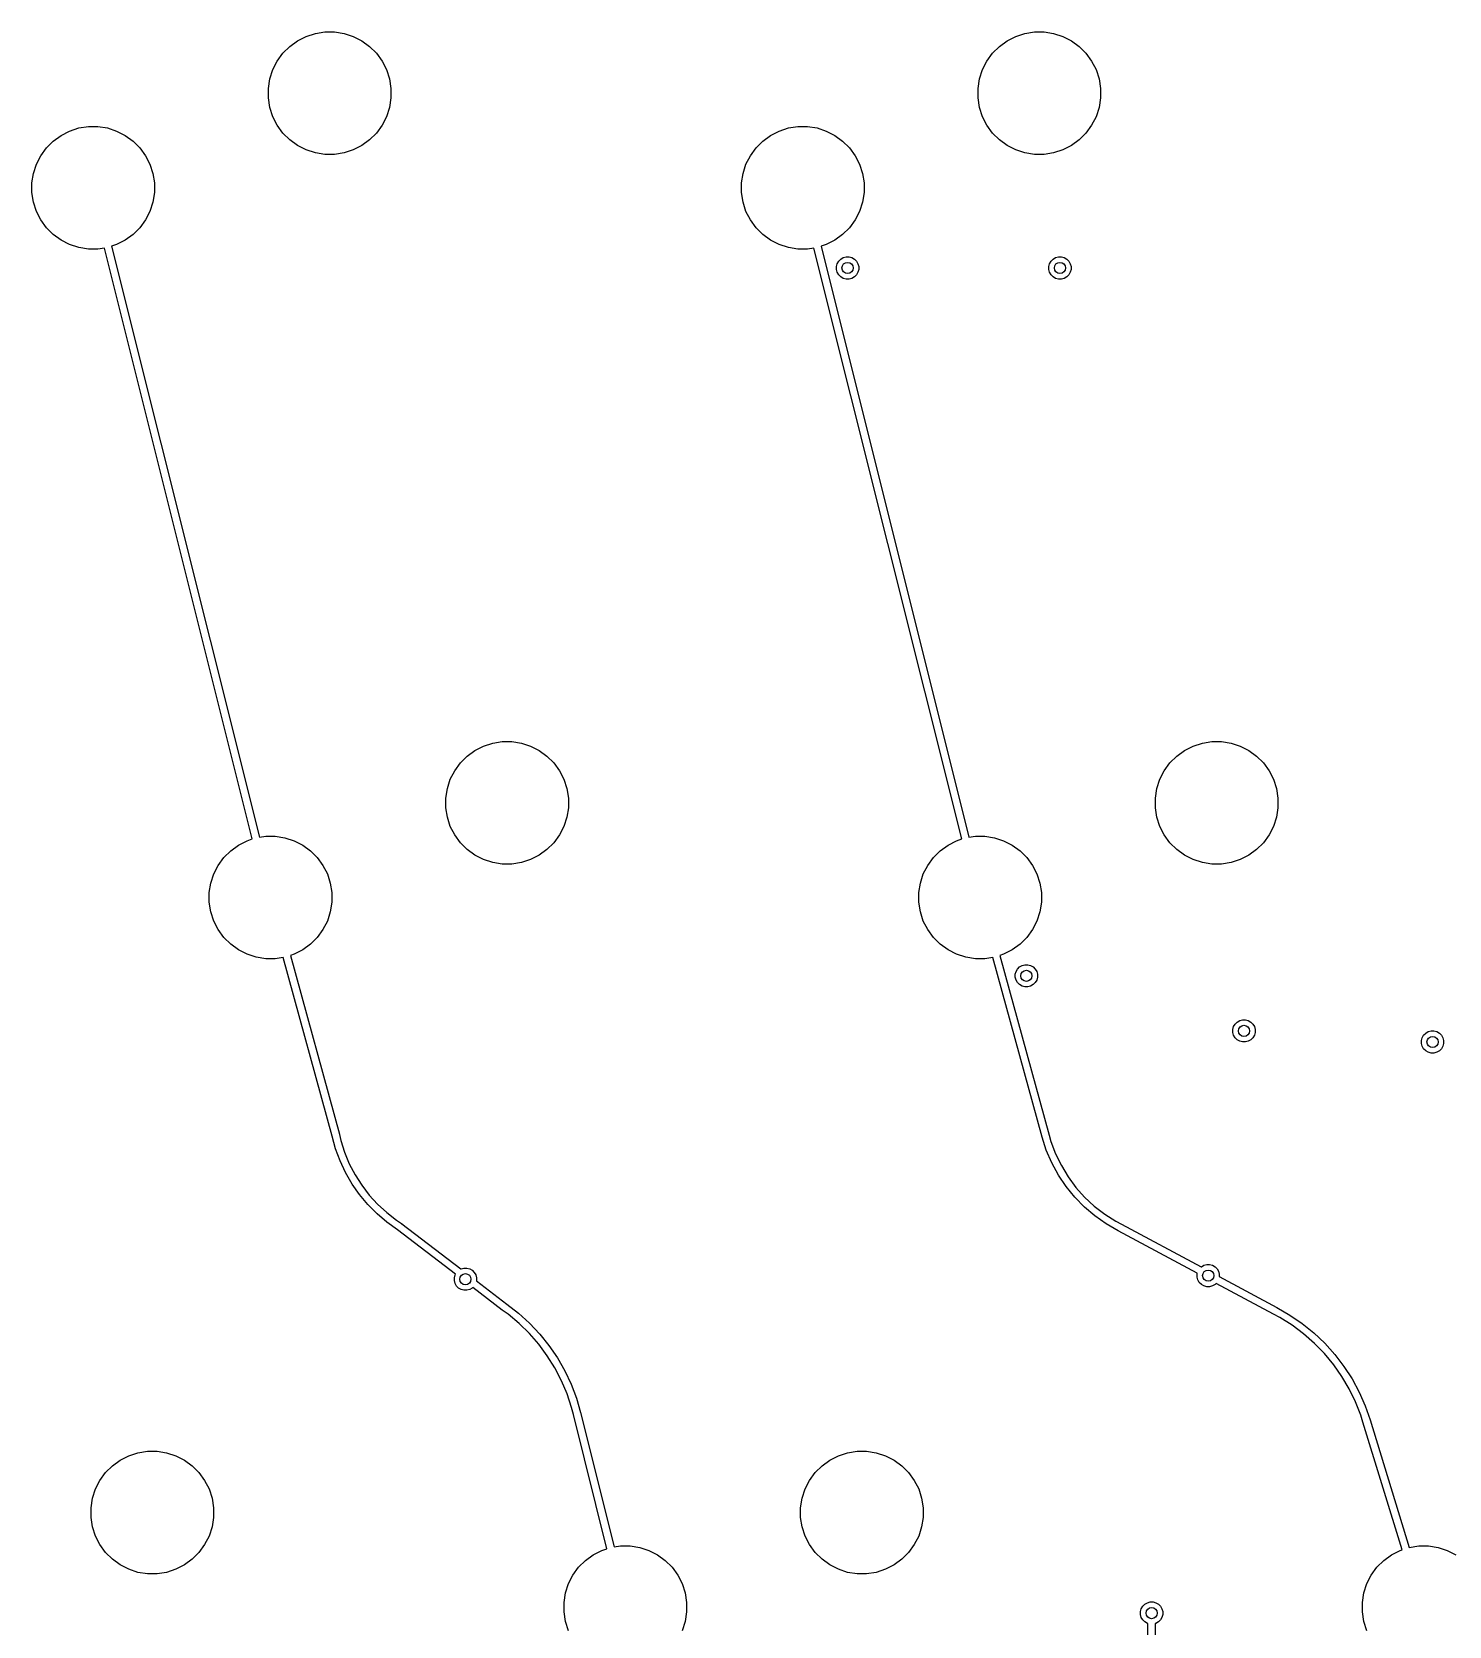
# Model space of a CAD drawing. Extents: x 4 to 18.4, y -7.3 to -2.9.
# Drawn here: x 11.504 to 13.002, y -4.983 to -3.298 of the extents above; entities that cross this region are included whole.
import ezdxf

# ---------------------------------------------------------------- set-up
doc = ezdxf.new("R2010")
doc.units = 0
doc.header["$MEASUREMENT"] = 0
doc.layers.add('BLACK', color=7, linetype='CONTINUOUS')

msp = doc.modelspace()

# ---------------------------------------------------------------- linework, layer by layer
at = {"layer": 'BLACK', "linetype": 'CONTINUOUS'}
for p, q in [((11.7939, -3.3025), (11.8036, -3.2993)), ((11.8036, -3.2993), (11.8137, -3.2977)), ((11.8137, -3.2977), (11.8238, -3.2977)), ((11.8238, -3.2977), (11.8339, -3.2993)), ((11.8339, -3.2993), (11.8436, -3.3025)), ((12.5439, -3.3025), (12.5536, -3.2993)), ((12.5536, -3.2993), (12.5637, -3.2977)), ((12.5637, -3.2977), (12.5738, -3.2977)), ((12.5738, -3.2977), (12.5839, -3.2993)), ((12.5839, -3.2993), (12.5936, -3.3025)), ((11.7694, -3.3203), (11.7766, -3.3131)), ((11.7766, -3.3131), (11.7848, -3.3071)), ((11.7848, -3.3071), (11.7939, -3.3025)), ((11.8436, -3.3025), (11.8527, -3.3071)), ((11.8527, -3.3071), (11.8609, -3.3131)), ((11.8609, -3.3131), (11.8681, -3.3203)), ((12.5194, -3.3203), (12.5266, -3.3131)), ((12.5266, -3.3131), (12.5348, -3.3071)), ((12.5348, -3.3071), (12.5439, -3.3025)), ((12.5936, -3.3025), (12.6027, -3.3071)), ((12.6027, -3.3071), (12.6109, -3.3131)), ((12.6109, -3.3131), (12.6181, -3.3203)), ((11.7587, -3.3376), (11.7634, -3.3286)), ((11.7634, -3.3286), (11.7694, -3.3203)), ((11.8681, -3.3203), (11.8741, -3.3286)), ((11.8741, -3.3286), (11.8788, -3.3376)), ((12.5087, -3.3376), (12.5134, -3.3286)), ((12.5134, -3.3286), (12.5194, -3.3203)), ((12.6181, -3.3203), (12.6241, -3.3286)), ((12.6241, -3.3286), (12.6288, -3.3376)), ((11.754, -3.3574), (11.7556, -3.3473)), ((11.7556, -3.3473), (11.7587, -3.3376)), ((11.8788, -3.3376), (11.8819, -3.3473)), ((11.8819, -3.3473), (11.8835, -3.3574)), ((12.504, -3.3574), (12.5056, -3.3473)), ((12.5056, -3.3473), (12.5087, -3.3376)), ((12.6288, -3.3376), (12.6319, -3.3473)), ((12.6319, -3.3473), (12.6335, -3.3574)), ((11.754, -3.3676), (11.754, -3.3574)), ((11.7556, -3.3777), (11.754, -3.3676)), ((11.8835, -3.3676), (11.8819, -3.3777)), ((11.8835, -3.3574), (11.8835, -3.3676)), ((12.504, -3.3676), (12.504, -3.3574)), ((12.5056, -3.3777), (12.504, -3.3676)), ((12.6335, -3.3676), (12.6319, -3.3777)), ((12.6335, -3.3574), (12.6335, -3.3676)), ((11.7587, -3.3874), (11.7556, -3.3777)), ((11.8819, -3.3777), (11.8788, -3.3874)), ((12.5087, -3.3874), (12.5056, -3.3777)), ((12.6319, -3.3777), (12.6288, -3.3874)), ((11.5348, -3.4071), (11.5439, -3.4025)), ((11.5439, -3.4025), (11.5536, -3.3993)), ((11.5536, -3.3993), (11.5637, -3.3977)), ((11.5637, -3.3977), (11.5738, -3.3977)), ((11.5738, -3.3977), (11.5839, -3.3993)), ((11.5839, -3.3993), (11.5936, -3.4025)), ((11.5936, -3.4025), (11.6027, -3.4071)), ((11.7634, -3.3964), (11.7587, -3.3874)), ((11.7694, -3.4047), (11.7634, -3.3964)), ((11.8741, -3.3964), (11.8681, -3.4047)), ((11.8788, -3.3874), (11.8741, -3.3964)), ((12.2848, -3.4071), (12.2939, -3.4025)), ((12.2939, -3.4025), (12.3036, -3.3993)), ((12.3036, -3.3993), (12.3137, -3.3977)), ((12.3137, -3.3977), (12.3238, -3.3977)), ((12.3238, -3.3977), (12.3339, -3.3993)), ((12.3339, -3.3993), (12.3436, -3.4025)), ((12.3436, -3.4025), (12.3527, -3.4071)), ((12.5134, -3.3964), (12.5087, -3.3874)), ((12.5194, -3.4047), (12.5134, -3.3964)), ((12.6241, -3.3964), (12.6181, -3.4047)), ((12.6288, -3.3874), (12.6241, -3.3964)), ((11.5194, -3.4203), (11.5266, -3.4131)), ((11.5266, -3.4131), (11.5348, -3.4071)), ((11.6027, -3.4071), (11.6109, -3.4131)), ((11.6109, -3.4131), (11.6181, -3.4203)), ((11.7766, -3.4119), (11.7694, -3.4047)), ((11.7848, -3.4179), (11.7766, -3.4119)), ((11.7939, -3.4225), (11.7848, -3.4179)), ((11.8527, -3.4179), (11.8436, -3.4225)), ((11.8609, -3.4119), (11.8527, -3.4179)), ((11.8681, -3.4047), (11.8609, -3.4119)), ((12.2694, -3.4203), (12.2766, -3.4131)), ((12.2766, -3.4131), (12.2848, -3.4071)), ((12.3527, -3.4071), (12.3609, -3.4131)), ((12.3609, -3.4131), (12.3681, -3.4203)), ((12.5266, -3.4119), (12.5194, -3.4047)), ((12.5348, -3.4179), (12.5266, -3.4119)), ((12.5439, -3.4225), (12.5348, -3.4179)), ((12.6027, -3.4179), (12.5936, -3.4225)), ((12.6109, -3.4119), (12.6027, -3.4179)), ((12.6181, -3.4047), (12.6109, -3.4119)), ((11.5087, -3.4376), (11.5134, -3.4286)), ((11.5134, -3.4286), (11.5194, -3.4203)), ((11.6181, -3.4203), (11.6241, -3.4286)), ((11.6241, -3.4286), (11.6288, -3.4376)), ((11.8036, -3.4257), (11.7939, -3.4225)), ((11.8137, -3.4273), (11.8036, -3.4257)), ((11.8238, -3.4273), (11.8137, -3.4273)), ((11.8339, -3.4257), (11.8238, -3.4273)), ((11.8436, -3.4225), (11.8339, -3.4257)), ((12.2587, -3.4376), (12.2634, -3.4286)), ((12.2634, -3.4286), (12.2694, -3.4203)), ((12.3681, -3.4203), (12.3741, -3.4286)), ((12.3741, -3.4286), (12.3788, -3.4376)), ((12.5536, -3.4257), (12.5439, -3.4225)), ((12.5637, -3.4273), (12.5536, -3.4257)), ((12.5738, -3.4273), (12.5637, -3.4273)), ((12.5839, -3.4257), (12.5738, -3.4273)), ((12.5936, -3.4225), (12.5839, -3.4257)), ((11.504, -3.4574), (11.5056, -3.4473)), ((11.5056, -3.4473), (11.5087, -3.4376)), ((11.6288, -3.4376), (11.6319, -3.4473)), ((11.6319, -3.4473), (11.6335, -3.4574)), ((12.254, -3.4574), (12.2556, -3.4473)), ((12.2556, -3.4473), (12.2587, -3.4376)), ((12.3788, -3.4376), (12.3819, -3.4473)), ((12.3819, -3.4473), (12.3835, -3.4574)), ((11.504, -3.4676), (11.504, -3.4574)), ((11.5056, -3.4777), (11.504, -3.4676)), ((11.6335, -3.4676), (11.6319, -3.4777)), ((11.6335, -3.4574), (11.6335, -3.4676)), ((12.254, -3.4676), (12.254, -3.4574)), ((12.2556, -3.4777), (12.254, -3.4676)), ((12.3835, -3.4676), (12.3819, -3.4777)), ((12.3835, -3.4574), (12.3835, -3.4676)), ((11.5087, -3.4874), (11.5056, -3.4777)), ((11.5134, -3.4964), (11.5087, -3.4874)), ((11.6288, -3.4874), (11.6241, -3.4964)), ((11.6319, -3.4777), (11.6288, -3.4874)), ((12.2587, -3.4874), (12.2556, -3.4777)), ((12.2634, -3.4964), (12.2587, -3.4874)), ((12.3788, -3.4874), (12.3741, -3.4964)), ((12.3819, -3.4777), (12.3788, -3.4874)), ((11.5194, -3.5047), (11.5134, -3.4964)), ((11.6241, -3.4964), (11.6181, -3.5047)), ((12.2694, -3.5047), (12.2634, -3.4964)), ((12.3741, -3.4964), (12.3681, -3.5047)), ((11.5266, -3.5119), (11.5194, -3.5047)), ((11.5348, -3.5179), (11.5266, -3.5119)), ((11.5439, -3.5225), (11.5348, -3.5179)), ((11.6027, -3.5179), (11.5936, -3.5225)), ((11.6109, -3.5119), (11.6027, -3.5179)), ((11.6181, -3.5047), (11.6109, -3.5119)), ((12.2766, -3.5119), (12.2694, -3.5047)), ((12.2848, -3.5179), (12.2766, -3.5119)), ((12.2939, -3.5225), (12.2848, -3.5179)), ((12.3527, -3.5179), (12.3436, -3.5225)), ((12.3609, -3.5119), (12.3527, -3.5179)), ((12.3681, -3.5047), (12.3609, -3.5119)), ((11.5536, -3.5257), (11.5439, -3.5225)), ((11.5637, -3.5273), (11.5536, -3.5257)), ((11.5738, -3.5273), (11.5637, -3.5273)), ((11.5806, -3.5262), (11.5738, -3.5273)), ((11.7368, -4.1507), (11.5806, -3.5262)), ((11.5936, -3.5225), (11.5882, -3.5243)), ((11.5882, -3.5243), (11.7444, -4.1488)), ((12.3036, -3.5257), (12.2939, -3.5225)), ((12.3137, -3.5273), (12.3036, -3.5257)), ((12.3238, -3.5273), (12.3137, -3.5273)), ((12.3306, -3.5262), (12.3238, -3.5273)), ((12.4868, -4.1507), (12.3306, -3.5262)), ((12.3436, -3.5225), (12.3382, -3.5243)), ((12.3382, -3.5243), (12.4944, -4.1488)), ((12.3568, -3.5401), (12.359, -3.5379)), ((12.359, -3.5379), (12.3616, -3.5363)), ((12.3616, -3.5363), (12.3646, -3.5355)), ((12.3646, -3.5355), (12.3677, -3.5355)), ((12.3677, -3.5355), (12.3707, -3.5363)), ((12.3707, -3.5363), (12.3733, -3.5379)), ((12.3733, -3.5379), (12.3755, -3.5401)), ((12.5812, -3.5401), (12.5834, -3.5379)), ((12.5834, -3.5379), (12.586, -3.5363)), ((12.586, -3.5363), (12.589, -3.5355)), ((12.589, -3.5355), (12.5921, -3.5355)), ((12.5921, -3.5355), (12.5951, -3.5363)), ((12.5951, -3.5363), (12.5977, -3.5379)), ((12.5977, -3.5379), (12.5999, -3.5401)), ((12.3544, -3.5457), (12.3552, -3.5427)), ((12.3544, -3.5488), (12.3544, -3.5457)), ((12.3552, -3.5518), (12.3544, -3.5488)), ((12.3552, -3.5427), (12.3568, -3.5401)), ((12.3568, -3.5544), (12.3552, -3.5518)), ((12.359, -3.5566), (12.3568, -3.5544)), ((12.3755, -3.5544), (12.3733, -3.5566)), ((12.3755, -3.5401), (12.3771, -3.5427)), ((12.3771, -3.5518), (12.3755, -3.5544)), ((12.3771, -3.5427), (12.3779, -3.5457)), ((12.3779, -3.5488), (12.3771, -3.5518)), ((12.3779, -3.5457), (12.3779, -3.5488)), ((12.5788, -3.5457), (12.5796, -3.5427)), ((12.5788, -3.5488), (12.5788, -3.5457)), ((12.5796, -3.5518), (12.5788, -3.5488)), ((12.5796, -3.5427), (12.5812, -3.5401)), ((12.5812, -3.5544), (12.5796, -3.5518)), ((12.5834, -3.5566), (12.5812, -3.5544)), ((12.5999, -3.5544), (12.5977, -3.5566)), ((12.5999, -3.5401), (12.6015, -3.5427)), ((12.6015, -3.5518), (12.5999, -3.5544)), ((12.6015, -3.5427), (12.6023, -3.5457)), ((12.6023, -3.5488), (12.6015, -3.5518)), ((12.6023, -3.5457), (12.6023, -3.5488)), ((12.3616, -3.5582), (12.359, -3.5566)), ((12.3646, -3.559), (12.3616, -3.5582)), ((12.3677, -3.559), (12.3646, -3.559)), ((12.3707, -3.5582), (12.3677, -3.559)), ((12.3733, -3.5566), (12.3707, -3.5582)), ((12.586, -3.5582), (12.5834, -3.5566)), ((12.589, -3.559), (12.586, -3.5582)), ((12.5921, -3.559), (12.589, -3.559)), ((12.5951, -3.5582), (12.5921, -3.559)), ((12.5977, -3.5566), (12.5951, -3.5582)), ((11.9641, -4.0631), (11.9723, -4.0571)), ((11.9723, -4.0571), (11.9814, -4.0525)), ((11.9814, -4.0525), (11.9911, -4.0493)), ((11.9911, -4.0493), (12.0012, -4.0477)), ((12.0012, -4.0477), (12.0113, -4.0477)), ((12.0113, -4.0477), (12.0214, -4.0493)), ((12.0214, -4.0493), (12.0311, -4.0525)), ((12.0311, -4.0525), (12.0402, -4.0571)), ((12.0402, -4.0571), (12.0484, -4.0631)), ((12.7141, -4.0631), (12.7223, -4.0571)), ((12.7223, -4.0571), (12.7314, -4.0525)), ((12.7314, -4.0525), (12.7411, -4.0493)), ((12.7411, -4.0493), (12.7512, -4.0477)), ((12.7512, -4.0477), (12.7613, -4.0477)), ((12.7613, -4.0477), (12.7714, -4.0493)), ((12.7714, -4.0493), (12.7811, -4.0525)), ((12.7811, -4.0525), (12.7902, -4.0571)), ((12.7902, -4.0571), (12.7984, -4.0631)), ((11.9509, -4.0786), (11.9569, -4.0703)), ((11.9569, -4.0703), (11.9641, -4.0631)), ((12.0484, -4.0631), (12.0556, -4.0703)), ((12.0556, -4.0703), (12.0616, -4.0786)), ((12.7009, -4.0786), (12.7069, -4.0703)), ((12.7069, -4.0703), (12.7141, -4.0631)), ((12.7984, -4.0631), (12.8056, -4.0703)), ((12.8056, -4.0703), (12.8116, -4.0786)), ((11.9431, -4.0973), (11.9462, -4.0876)), ((11.9462, -4.0876), (11.9509, -4.0786)), ((12.0616, -4.0786), (12.0663, -4.0876)), ((12.0663, -4.0876), (12.0694, -4.0973)), ((12.6931, -4.0973), (12.6962, -4.0876)), ((12.6962, -4.0876), (12.7009, -4.0786)), ((12.8116, -4.0786), (12.8163, -4.0876)), ((12.8163, -4.0876), (12.8194, -4.0973)), ((11.9415, -4.1074), (11.9431, -4.0973)), ((11.9415, -4.1176), (11.9415, -4.1074)), ((12.0694, -4.0973), (12.071, -4.1074)), ((12.071, -4.1074), (12.071, -4.1176)), ((12.6915, -4.1074), (12.6931, -4.0973)), ((12.6915, -4.1176), (12.6915, -4.1074)), ((12.8194, -4.0973), (12.821, -4.1074)), ((12.821, -4.1074), (12.821, -4.1176)), ((11.9431, -4.1277), (11.9415, -4.1176)), ((11.9462, -4.1374), (11.9431, -4.1277)), ((12.0694, -4.1277), (12.0663, -4.1374)), ((12.071, -4.1176), (12.0694, -4.1277)), ((12.6931, -4.1277), (12.6915, -4.1176)), ((12.6962, -4.1374), (12.6931, -4.1277)), ((12.8194, -4.1277), (12.8163, -4.1374)), ((12.821, -4.1176), (12.8194, -4.1277)), ((11.9509, -4.1464), (11.9462, -4.1374)), ((12.0663, -4.1374), (12.0616, -4.1464)), ((12.7009, -4.1464), (12.6962, -4.1374)), ((12.8163, -4.1374), (12.8116, -4.1464)), ((11.7141, -4.1631), (11.7223, -4.1571)), ((11.7223, -4.1571), (11.7314, -4.1525)), ((11.7314, -4.1525), (11.7368, -4.1507)), ((11.7444, -4.1488), (11.7512, -4.1477)), ((11.7512, -4.1477), (11.7613, -4.1477)), ((11.7613, -4.1477), (11.7714, -4.1493)), ((11.7714, -4.1493), (11.7811, -4.1525)), ((11.7811, -4.1525), (11.7902, -4.1571)), ((11.7902, -4.1571), (11.7984, -4.1631)), ((11.9569, -4.1547), (11.9509, -4.1464)), ((11.9641, -4.1619), (11.9569, -4.1547)), ((12.0556, -4.1547), (12.0484, -4.1619)), ((12.0616, -4.1464), (12.0556, -4.1547)), ((12.4641, -4.1631), (12.4723, -4.1571)), ((12.4723, -4.1571), (12.4814, -4.1525)), ((12.4814, -4.1525), (12.4868, -4.1507)), ((12.4944, -4.1488), (12.5012, -4.1477)), ((12.5012, -4.1477), (12.5113, -4.1477)), ((12.5113, -4.1477), (12.5214, -4.1493)), ((12.5214, -4.1493), (12.5311, -4.1525)), ((12.5311, -4.1525), (12.5402, -4.1571)), ((12.5402, -4.1571), (12.5484, -4.1631)), ((12.7069, -4.1547), (12.7009, -4.1464)), ((12.7141, -4.1619), (12.7069, -4.1547)), ((12.8056, -4.1547), (12.7984, -4.1619)), ((12.8116, -4.1464), (12.8056, -4.1547)), ((11.7009, -4.1786), (11.7069, -4.1703)), ((11.7069, -4.1703), (11.7141, -4.1631)), ((11.7984, -4.1631), (11.8056, -4.1703)), ((11.8056, -4.1703), (11.8116, -4.1786)), ((11.9723, -4.1679), (11.9641, -4.1619)), ((11.9814, -4.1725), (11.9723, -4.1679)), ((11.9911, -4.1757), (11.9814, -4.1725)), ((12.0012, -4.1773), (11.9911, -4.1757)), ((12.0113, -4.1773), (12.0012, -4.1773)), ((12.0214, -4.1757), (12.0113, -4.1773)), ((12.0311, -4.1725), (12.0214, -4.1757)), ((12.0402, -4.1679), (12.0311, -4.1725)), ((12.0484, -4.1619), (12.0402, -4.1679)), ((12.4509, -4.1786), (12.4569, -4.1703)), ((12.4569, -4.1703), (12.4641, -4.1631)), ((12.5484, -4.1631), (12.5556, -4.1703)), ((12.5556, -4.1703), (12.5616, -4.1786)), ((12.7223, -4.1679), (12.7141, -4.1619)), ((12.7314, -4.1725), (12.7223, -4.1679)), ((12.7411, -4.1757), (12.7314, -4.1725)), ((12.7512, -4.1773), (12.7411, -4.1757)), ((12.7613, -4.1773), (12.7512, -4.1773)), ((12.7714, -4.1757), (12.7613, -4.1773)), ((12.7811, -4.1725), (12.7714, -4.1757)), ((12.7902, -4.1679), (12.7811, -4.1725)), ((12.7984, -4.1619), (12.7902, -4.1679)), ((11.6931, -4.1973), (11.6962, -4.1876)), ((11.6962, -4.1876), (11.7009, -4.1786)), ((11.8116, -4.1786), (11.8163, -4.1876)), ((11.8163, -4.1876), (11.8194, -4.1973)), ((12.4431, -4.1973), (12.4462, -4.1876)), ((12.4462, -4.1876), (12.4509, -4.1786)), ((12.5616, -4.1786), (12.5663, -4.1876)), ((12.5663, -4.1876), (12.5694, -4.1973)), ((11.6915, -4.2074), (11.6931, -4.1973)), ((11.6915, -4.2176), (11.6915, -4.2074)), ((11.8194, -4.1973), (11.821, -4.2074)), ((11.821, -4.2074), (11.821, -4.2176)), ((12.4415, -4.2074), (12.4431, -4.1973)), ((12.4415, -4.2176), (12.4415, -4.2074)), ((12.5694, -4.1973), (12.571, -4.2074)), ((12.571, -4.2074), (12.571, -4.2176)), ((11.6931, -4.2277), (11.6915, -4.2176)), ((11.6962, -4.2374), (11.6931, -4.2277)), ((11.8194, -4.2277), (11.8163, -4.2374)), ((11.821, -4.2176), (11.8194, -4.2277)), ((12.4431, -4.2277), (12.4415, -4.2176)), ((12.4462, -4.2374), (12.4431, -4.2277)), ((12.5694, -4.2277), (12.5663, -4.2374)), ((12.571, -4.2176), (12.5694, -4.2277)), ((11.7009, -4.2464), (11.6962, -4.2374)), ((11.8163, -4.2374), (11.8116, -4.2464)), ((12.4509, -4.2464), (12.4462, -4.2374)), ((12.5663, -4.2374), (12.5616, -4.2464)), ((11.7069, -4.2547), (11.7009, -4.2464)), ((11.7141, -4.2619), (11.7069, -4.2547)), ((11.7223, -4.2679), (11.7141, -4.2619)), ((11.7984, -4.2619), (11.7902, -4.2679)), ((11.8056, -4.2547), (11.7984, -4.2619)), ((11.8116, -4.2464), (11.8056, -4.2547)), ((12.4569, -4.2547), (12.4509, -4.2464)), ((12.4641, -4.2619), (12.4569, -4.2547)), ((12.4723, -4.2679), (12.4641, -4.2619)), ((12.5484, -4.2619), (12.5402, -4.2679)), ((12.5556, -4.2547), (12.5484, -4.2619)), ((12.5616, -4.2464), (12.5556, -4.2547)), ((11.7314, -4.2725), (11.7223, -4.2679)), ((11.7411, -4.2757), (11.7314, -4.2725)), ((11.7512, -4.2773), (11.7411, -4.2757)), ((11.7613, -4.2773), (11.7512, -4.2773)), ((11.7696, -4.276), (11.7613, -4.2773)), ((11.8214, -4.4649), (11.7696, -4.276)), ((11.7811, -4.2725), (11.7772, -4.2738)), ((11.7772, -4.2738), (11.829, -4.4628)), ((11.7902, -4.2679), (11.7811, -4.2725)), ((12.4814, -4.2725), (12.4723, -4.2679)), ((12.4911, -4.2757), (12.4814, -4.2725)), ((12.5012, -4.2773), (12.4911, -4.2757)), ((12.5113, -4.2773), (12.5012, -4.2773)), ((12.5196, -4.276), (12.5113, -4.2773)), ((12.5717, -4.4658), (12.5196, -4.276)), ((12.5311, -4.2725), (12.5272, -4.2738)), ((12.5272, -4.2738), (12.5793, -4.4637)), ((12.5402, -4.2679), (12.5311, -4.2725)), ((12.5434, -4.2937), (12.5442, -4.2908)), ((12.5434, -4.2968), (12.5434, -4.2937)), ((12.5442, -4.2908), (12.5457, -4.2881)), ((12.5457, -4.2881), (12.5479, -4.2859)), ((12.5479, -4.2859), (12.5506, -4.2844)), ((12.5506, -4.2844), (12.5536, -4.2836)), ((12.5536, -4.2836), (12.5567, -4.2836)), ((12.5567, -4.2836), (12.5596, -4.2844)), ((12.5596, -4.2844), (12.5623, -4.2859)), ((12.5623, -4.2859), (12.5645, -4.2881)), ((12.5645, -4.2881), (12.566, -4.2908)), ((12.566, -4.2908), (12.5668, -4.2937)), ((12.5668, -4.2937), (12.5668, -4.2968)), ((12.5442, -4.2998), (12.5434, -4.2968)), ((12.5457, -4.3025), (12.5442, -4.2998)), ((12.5479, -4.3046), (12.5457, -4.3025)), ((12.5506, -4.3062), (12.5479, -4.3046)), ((12.5536, -4.307), (12.5506, -4.3062)), ((12.5567, -4.307), (12.5536, -4.307)), ((12.5596, -4.3062), (12.5567, -4.307)), ((12.5623, -4.3046), (12.5596, -4.3062)), ((12.5645, -4.3025), (12.5623, -4.3046)), ((12.566, -4.2998), (12.5645, -4.3025)), ((12.5668, -4.2968), (12.566, -4.2998)), ((12.7742, -4.349), (12.7758, -4.3463)), ((12.7758, -4.3463), (12.778, -4.3441)), ((12.778, -4.3441), (12.7806, -4.3426)), ((12.7806, -4.3426), (12.7836, -4.3418)), ((12.7836, -4.3418), (12.7867, -4.3418)), ((12.7867, -4.3418), (12.7897, -4.3426)), ((12.7897, -4.3426), (12.7923, -4.3441)), ((12.7923, -4.3441), (12.7945, -4.3463)), ((12.7945, -4.3463), (12.7961, -4.349)), ((12.7734, -4.352), (12.7742, -4.349)), ((12.7734, -4.3551), (12.7734, -4.352)), ((12.7742, -4.358), (12.7734, -4.3551)), ((12.7758, -4.3607), (12.7742, -4.358)), ((12.778, -4.3629), (12.7758, -4.3607)), ((12.7806, -4.3644), (12.778, -4.3629)), ((12.7923, -4.3629), (12.7897, -4.3644)), ((12.7945, -4.3607), (12.7923, -4.3629)), ((12.7961, -4.358), (12.7945, -4.3607)), ((12.7961, -4.349), (12.7969, -4.352)), ((12.7969, -4.3551), (12.7961, -4.358)), ((12.7969, -4.352), (12.7969, -4.3551)), ((12.9727, -4.3637), (12.9735, -4.3607)), ((12.9735, -4.3607), (12.975, -4.358)), ((12.975, -4.358), (12.9772, -4.3559)), ((12.9772, -4.3559), (12.9798, -4.3543)), ((12.9798, -4.3543), (12.9828, -4.3535)), ((12.9828, -4.3535), (12.9859, -4.3535)), ((12.9859, -4.3535), (12.9889, -4.3543)), ((12.9889, -4.3543), (12.9916, -4.3559)), ((12.9916, -4.3559), (12.9937, -4.358)), ((12.9937, -4.358), (12.9953, -4.3607)), ((12.9953, -4.3607), (12.9961, -4.3637)), ((12.7836, -4.3652), (12.7806, -4.3644)), ((12.7867, -4.3652), (12.7836, -4.3652)), ((12.7897, -4.3644), (12.7867, -4.3652)), ((12.9727, -4.3668), (12.9727, -4.3637)), ((12.9735, -4.3698), (12.9727, -4.3668)), ((12.975, -4.3724), (12.9735, -4.3698)), ((12.9772, -4.3746), (12.975, -4.3724)), ((12.9798, -4.3761), (12.9772, -4.3746)), ((12.9828, -4.3769), (12.9798, -4.3761)), ((12.9859, -4.3769), (12.9828, -4.3769)), ((12.9889, -4.3761), (12.9859, -4.3769)), ((12.9916, -4.3746), (12.9889, -4.3761)), ((12.9937, -4.3724), (12.9916, -4.3746)), ((12.9953, -4.3698), (12.9937, -4.3724)), ((12.9961, -4.3668), (12.9953, -4.3698)), ((12.9961, -4.3637), (12.9961, -4.3668)), ((11.829, -4.4628), (11.8291, -4.4629)), ((11.8291, -4.4629), (11.8291, -4.4629)), ((11.8291, -4.4629), (11.8291, -4.4629)), ((11.8291, -4.4629), (11.8305, -4.4693)), ((12.5793, -4.4637), (12.5793, -4.4637)), ((12.5793, -4.4637), (12.5793, -4.4637)), ((12.5793, -4.4637), (12.5811, -4.4704)), ((11.8215, -4.4649), (11.8214, -4.4649)), ((11.825, -4.478), (11.8215, -4.4649)), ((11.8298, -4.4909), (11.825, -4.478)), ((11.8305, -4.4693), (11.8345, -4.4818)), ((12.5762, -4.4797), (12.5717, -4.4658)), ((12.5717, -4.4658), (12.5717, -4.4658)), ((12.582, -4.493), (12.5762, -4.4797)), ((12.5811, -4.4704), (12.586, -4.4834)), ((11.8356, -4.5033), (11.8298, -4.4909)), ((11.8345, -4.4818), (11.8395, -4.4939)), ((11.8395, -4.4939), (11.8456, -4.5055)), ((12.5889, -4.5059), (12.582, -4.493)), ((12.586, -4.4834), (12.5921, -4.4958)), ((12.5921, -4.4958), (12.5993, -4.5077)), ((11.8425, -4.5153), (11.8356, -4.5033)), ((11.8456, -4.5055), (11.8526, -4.5166)), ((12.597, -4.518), (12.5889, -4.5059)), ((12.5993, -4.5077), (12.6075, -4.5189)), ((11.8503, -4.5265), (11.8425, -4.5153)), ((11.8592, -4.5371), (11.8503, -4.5265)), ((11.8526, -4.5166), (11.8606, -4.527)), ((11.8606, -4.527), (11.8694, -4.5366)), ((12.6062, -4.5293), (12.597, -4.518)), ((12.6164, -4.5397), (12.6062, -4.5293)), ((12.6075, -4.5189), (12.6167, -4.5292)), ((12.6167, -4.5292), (12.6269, -4.5387)), ((11.8688, -4.5469), (11.8592, -4.5371)), ((11.8793, -4.5558), (11.8688, -4.5469)), ((11.8694, -4.5366), (11.879, -4.5455)), ((11.879, -4.5455), (11.8893, -4.5536)), ((12.6276, -4.5491), (12.6164, -4.5397)), ((12.6269, -4.5387), (12.6379, -4.5471)), ((12.6379, -4.5471), (12.6496, -4.5546)), ((11.8903, -4.5636), (11.8793, -4.5558)), ((11.8893, -4.5536), (11.8948, -4.5572)), ((11.9517, -4.6107), (11.8903, -4.5636)), ((11.8903, -4.5636), (11.8903, -4.5636)), ((11.8948, -4.5572), (11.8948, -4.5572)), ((11.8948, -4.5572), (11.8949, -4.5572)), ((11.8949, -4.5572), (11.8951, -4.5573)), ((11.8951, -4.5573), (11.9575, -4.6051)), ((12.6395, -4.5575), (12.6276, -4.5491)), ((12.6521, -4.5647), (12.6395, -4.5575)), ((12.6496, -4.5546), (12.6557, -4.5577)), ((12.7358, -4.6096), (12.6521, -4.5647)), ((12.6521, -4.5647), (12.6521, -4.5647)), ((12.6557, -4.5577), (12.6557, -4.5577)), ((12.6557, -4.5577), (12.6558, -4.5577)), ((12.6558, -4.5577), (12.6558, -4.5578)), ((12.6558, -4.5578), (12.7399, -4.6029)), ((11.9505, -4.6143), (11.9513, -4.6114)), ((11.9505, -4.6174), (11.9505, -4.6143)), ((11.9513, -4.6114), (11.9517, -4.6107)), ((11.9575, -4.6051), (11.9577, -4.605)), ((11.9577, -4.605), (11.9607, -4.6042)), ((11.9607, -4.6042), (11.9638, -4.6042)), ((11.9638, -4.6042), (11.9668, -4.605)), ((11.9668, -4.605), (11.9694, -4.6065)), ((11.9694, -4.6065), (11.9716, -4.6087)), ((11.9716, -4.6087), (11.9732, -4.6114)), ((11.9732, -4.6114), (11.9739, -4.6143)), ((11.9739, -4.6143), (11.9739, -4.6174)), ((12.7356, -4.6105), (12.7358, -4.6096)), ((12.7356, -4.6136), (12.7356, -4.6105)), ((12.7364, -4.6166), (12.7356, -4.6136)), ((12.7399, -4.6029), (12.7401, -4.6027)), ((12.7401, -4.6027), (12.7428, -4.6012)), ((12.7428, -4.6012), (12.7458, -4.6004)), ((12.7458, -4.6004), (12.7488, -4.6004)), ((12.7488, -4.6004), (12.7518, -4.6012)), ((12.7518, -4.6012), (12.7545, -4.6027)), ((12.7545, -4.6027), (12.7567, -4.6049)), ((12.7567, -4.6049), (12.7582, -4.6075)), ((12.7582, -4.6075), (12.759, -4.6105)), ((12.759, -4.6105), (12.759, -4.6131)), ((12.759, -4.6131), (12.82, -4.6459)), ((11.9513, -4.6204), (11.9505, -4.6174)), ((11.9529, -4.6231), (11.9513, -4.6204)), ((11.955, -4.6253), (11.9529, -4.6231)), ((11.9577, -4.6268), (11.955, -4.6253)), ((11.9607, -4.6276), (11.9577, -4.6268)), ((11.9638, -4.6276), (11.9607, -4.6276)), ((11.9668, -4.6268), (11.9638, -4.6276)), ((11.9694, -4.6253), (11.9668, -4.6268)), ((11.97, -4.6247), (11.9694, -4.6253)), ((12.0011, -4.6485), (11.97, -4.6247)), ((11.9739, -4.6174), (11.9739, -4.6177)), ((11.9739, -4.6177), (12.0059, -4.6422)), ((12.7379, -4.6193), (12.7364, -4.6166)), ((12.7401, -4.6214), (12.7379, -4.6193)), ((12.7428, -4.623), (12.7401, -4.6214)), ((12.7458, -4.6238), (12.7428, -4.623)), ((12.7488, -4.6238), (12.7458, -4.6238)), ((12.7518, -4.623), (12.7488, -4.6238)), ((12.7545, -4.6214), (12.7518, -4.623)), ((12.7557, -4.6203), (12.7545, -4.6214)), ((12.8163, -4.6528), (12.7557, -4.6203)), ((12.0012, -4.6486), (12.0011, -4.6485)), ((12.0074, -4.653), (12.0012, -4.6486)), ((12.0012, -4.6486), (12.0012, -4.6486)), ((12.0012, -4.6486), (12.0012, -4.6486)), ((12.0059, -4.6422), (12.0059, -4.6423)), ((12.0059, -4.6423), (12.0182, -4.6518)), ((12.82, -4.6459), (12.82, -4.6459)), ((12.82, -4.6459), (12.8337, -4.6538)), ((12.019, -4.6627), (12.0074, -4.653)), ((12.0182, -4.6518), (12.0299, -4.6624)), ((12.0298, -4.6733), (12.019, -4.6627)), ((12.0299, -4.6624), (12.0407, -4.6739)), ((12.823, -4.6564), (12.8163, -4.6528)), ((12.8163, -4.6528), (12.8163, -4.6528)), ((12.8163, -4.6528), (12.8163, -4.6528)), ((12.8359, -4.6645), (12.823, -4.6564)), ((12.8337, -4.6538), (12.8467, -4.6628)), ((12.8481, -4.6736), (12.8359, -4.6645)), ((12.8467, -4.6628), (12.859, -4.6727)), ((12.0397, -4.6847), (12.0298, -4.6733)), ((12.0407, -4.6739), (12.0505, -4.6861)), ((12.8595, -4.6837), (12.8481, -4.6736)), ((12.859, -4.6727), (12.8705, -4.6836)), ((12.8701, -4.6946), (12.8595, -4.6837)), ((12.8705, -4.6836), (12.8811, -4.6954)), ((12.0487, -4.6969), (12.0397, -4.6847)), ((12.0567, -4.7097), (12.0487, -4.6969)), ((12.0505, -4.6861), (12.0594, -4.6991)), ((12.0594, -4.6991), (12.0672, -4.7128)), ((12.8799, -4.7063), (12.8701, -4.6946)), ((12.8811, -4.6954), (12.8907, -4.708)), ((12.0637, -4.7232), (12.0567, -4.7097)), ((12.0672, -4.7128), (12.0739, -4.727)), ((12.8886, -4.7188), (12.8799, -4.7063)), ((12.8907, -4.708), (12.8993, -4.7213)), ((12.0696, -4.7371), (12.0637, -4.7232)), ((12.0739, -4.727), (12.0795, -4.7418)), ((12.8964, -4.7319), (12.8886, -4.7188)), ((12.9031, -4.7455), (12.8964, -4.7319)), ((12.8993, -4.7213), (12.9068, -4.7352)), ((12.0744, -4.7514), (12.0696, -4.7371)), ((12.0795, -4.7418), (12.0839, -4.7568)), ((12.9087, -4.7597), (12.9031, -4.7455)), ((12.9068, -4.7352), (12.9132, -4.7497)), ((12.9132, -4.7497), (12.9184, -4.7647)), ((12.0763, -4.7588), (12.0744, -4.7514)), ((12.1118, -4.9007), (12.0763, -4.7588)), ((12.0763, -4.7588), (12.0763, -4.7588)), ((12.0763, -4.7588), (12.0763, -4.7588)), ((12.0839, -4.7568), (12.0839, -4.7569)), ((12.0839, -4.7569), (12.1194, -4.8988)), ((12.9109, -4.767), (12.9087, -4.7597)), ((12.9523, -4.9018), (12.9109, -4.767)), ((12.9109, -4.767), (12.9109, -4.767)), ((12.9184, -4.7647), (12.9184, -4.7647)), ((12.9184, -4.7647), (12.9597, -4.8994)), ((11.6064, -4.8025), (11.6161, -4.7993)), ((11.6161, -4.7993), (11.6262, -4.7977)), ((11.6262, -4.7977), (11.6363, -4.7977)), ((11.6363, -4.7977), (11.6464, -4.7993)), ((11.6464, -4.7993), (11.6561, -4.8025)), ((12.3564, -4.8025), (12.3661, -4.7993)), ((12.3661, -4.7993), (12.3762, -4.7977)), ((12.3762, -4.7977), (12.3863, -4.7977)), ((12.3863, -4.7977), (12.3964, -4.7993)), ((12.3964, -4.7993), (12.4061, -4.8025)), ((11.5819, -4.8203), (11.5891, -4.8131)), ((11.5891, -4.8131), (11.5973, -4.8071)), ((11.5973, -4.8071), (11.6064, -4.8025)), ((11.6561, -4.8025), (11.6652, -4.8071)), ((11.6652, -4.8071), (11.6734, -4.8131)), ((11.6734, -4.8131), (11.6806, -4.8203)), ((12.3319, -4.8203), (12.3391, -4.8131)), ((12.3391, -4.8131), (12.3473, -4.8071)), ((12.3473, -4.8071), (12.3564, -4.8025)), ((12.4061, -4.8025), (12.4152, -4.8071)), ((12.4152, -4.8071), (12.4234, -4.8131)), ((12.4234, -4.8131), (12.4306, -4.8203)), ((11.5712, -4.8376), (11.5759, -4.8286)), ((11.5759, -4.8286), (11.5819, -4.8203)), ((11.6806, -4.8203), (11.6866, -4.8286)), ((11.6866, -4.8286), (11.6913, -4.8376)), ((12.3212, -4.8376), (12.3259, -4.8286)), ((12.3259, -4.8286), (12.3319, -4.8203)), ((12.4306, -4.8203), (12.4366, -4.8286)), ((12.4366, -4.8286), (12.4413, -4.8376)), ((11.5665, -4.8574), (11.5681, -4.8473)), ((11.5681, -4.8473), (11.5712, -4.8376)), ((11.6913, -4.8376), (11.6944, -4.8473)), ((11.6944, -4.8473), (11.696, -4.8574)), ((12.3165, -4.8574), (12.3181, -4.8473)), ((12.3181, -4.8473), (12.3212, -4.8376)), ((12.4413, -4.8376), (12.4444, -4.8473)), ((12.4444, -4.8473), (12.446, -4.8574)), ((11.5665, -4.8676), (11.5665, -4.8574)), ((11.5681, -4.8777), (11.5665, -4.8676)), ((11.696, -4.8676), (11.6944, -4.8777)), ((11.696, -4.8574), (11.696, -4.8676)), ((12.3165, -4.8676), (12.3165, -4.8574)), ((12.3181, -4.8777), (12.3165, -4.8676)), ((12.446, -4.8676), (12.4444, -4.8777)), ((12.446, -4.8574), (12.446, -4.8676)), ((11.5712, -4.8874), (11.5681, -4.8777)), ((11.6944, -4.8777), (11.6913, -4.8874)), ((12.3212, -4.8874), (12.3181, -4.8777)), ((12.4444, -4.8777), (12.4413, -4.8874)), ((11.5759, -4.8964), (11.5712, -4.8874)), ((11.5819, -4.9047), (11.5759, -4.8964)), ((11.6866, -4.8964), (11.6806, -4.9047)), ((11.6913, -4.8874), (11.6866, -4.8964)), ((12.0973, -4.9071), (12.1064, -4.9025)), ((12.1064, -4.9025), (12.1118, -4.9007)), ((12.1194, -4.8988), (12.1262, -4.8977)), ((12.1262, -4.8977), (12.1363, -4.8977)), ((12.1363, -4.8977), (12.1464, -4.8993)), ((12.1464, -4.8993), (12.1561, -4.9025)), ((12.1561, -4.9025), (12.1652, -4.9071)), ((12.3259, -4.8964), (12.3212, -4.8874)), ((12.3319, -4.9047), (12.3259, -4.8964)), ((12.4366, -4.8964), (12.4306, -4.9047)), ((12.4413, -4.8874), (12.4366, -4.8964)), ((12.9411, -4.9071), (12.9501, -4.9025)), ((12.9501, -4.9025), (12.9523, -4.9018)), ((12.9597, -4.8994), (12.9598, -4.8993)), ((12.9598, -4.8993), (12.9699, -4.8977)), ((12.9699, -4.8977), (12.9801, -4.8977)), ((12.9801, -4.8977), (12.9902, -4.8993)), ((12.9902, -4.8993), (12.9999, -4.9025)), ((12.9999, -4.9025), (13.0089, -4.9071)), ((11.5891, -4.9119), (11.5819, -4.9047)), ((11.5973, -4.9179), (11.5891, -4.9119)), ((11.6064, -4.9225), (11.5973, -4.9179)), ((11.6652, -4.9179), (11.6561, -4.9225)), ((11.6734, -4.9119), (11.6652, -4.9179)), ((11.6806, -4.9047), (11.6734, -4.9119)), ((12.0819, -4.9203), (12.0891, -4.9131)), ((12.0891, -4.9131), (12.0973, -4.9071)), ((12.1652, -4.9071), (12.1734, -4.9131)), ((12.1734, -4.9131), (12.1806, -4.9203)), ((12.3391, -4.9119), (12.3319, -4.9047)), ((12.3473, -4.9179), (12.3391, -4.9119)), ((12.3564, -4.9225), (12.3473, -4.9179)), ((12.4152, -4.9179), (12.4061, -4.9225)), ((12.4234, -4.9119), (12.4152, -4.9179)), ((12.4306, -4.9047), (12.4234, -4.9119)), ((12.9256, -4.9203), (12.9328, -4.9131)), ((12.9328, -4.9131), (12.9411, -4.9071)), ((11.6161, -4.9257), (11.6064, -4.9225)), ((11.6262, -4.9273), (11.6161, -4.9257)), ((11.6363, -4.9273), (11.6262, -4.9273)), ((11.6464, -4.9257), (11.6363, -4.9273)), ((11.6561, -4.9225), (11.6464, -4.9257)), ((12.0712, -4.9376), (12.0759, -4.9286)), ((12.0759, -4.9286), (12.0819, -4.9203)), ((12.1806, -4.9203), (12.1866, -4.9286)), ((12.1866, -4.9286), (12.1913, -4.9376)), ((12.3661, -4.9257), (12.3564, -4.9225)), ((12.3762, -4.9273), (12.3661, -4.9257)), ((12.3863, -4.9273), (12.3762, -4.9273)), ((12.3964, -4.9257), (12.3863, -4.9273)), ((12.4061, -4.9225), (12.3964, -4.9257)), ((12.915, -4.9376), (12.9196, -4.9286)), ((12.9196, -4.9286), (12.9256, -4.9203)), ((12.0665, -4.9574), (12.0681, -4.9473)), ((12.0681, -4.9473), (12.0712, -4.9376)), ((12.1913, -4.9376), (12.1944, -4.9473)), ((12.1944, -4.9473), (12.196, -4.9574)), ((12.9102, -4.9574), (12.9118, -4.9473)), ((12.9118, -4.9473), (12.915, -4.9376)), ((12.0665, -4.9676), (12.0665, -4.9574)), ((12.0681, -4.9777), (12.0665, -4.9676)), ((12.196, -4.9676), (12.1944, -4.9777)), ((12.196, -4.9574), (12.196, -4.9676)), ((12.6758, -4.9672), (12.6766, -4.9642)), ((12.6758, -4.9703), (12.6758, -4.9672)), ((12.6766, -4.9642), (12.6781, -4.9616)), ((12.6781, -4.9616), (12.6803, -4.9594)), ((12.6803, -4.9594), (12.683, -4.9578)), ((12.683, -4.9578), (12.686, -4.957)), ((12.686, -4.957), (12.689, -4.957)), ((12.689, -4.957), (12.692, -4.9578)), ((12.692, -4.9578), (12.6947, -4.9594)), ((12.6947, -4.9594), (12.6969, -4.9616)), ((12.6969, -4.9616), (12.6984, -4.9642)), ((12.6984, -4.9642), (12.6992, -4.9672)), ((12.6992, -4.9672), (12.6992, -4.9703)), ((12.9102, -4.9676), (12.9102, -4.9574)), ((12.9118, -4.9777), (12.9102, -4.9676)), ((12.0712, -4.9874), (12.0681, -4.9777)), ((12.1944, -4.9777), (12.1913, -4.9874)), ((12.6766, -4.9733), (12.6758, -4.9703)), ((12.6781, -4.9759), (12.6766, -4.9733)), ((12.6803, -4.9781), (12.6781, -4.9759)), ((12.683, -4.9797), (12.6803, -4.9781)), ((12.6836, -4.9798), (12.683, -4.9797)), ((12.6836, -5.2198), (12.6836, -4.9798)), ((12.692, -4.9797), (12.6914, -4.9798)), ((12.6914, -4.9798), (12.6914, -5.2198)), ((12.6947, -4.9781), (12.692, -4.9797)), ((12.6969, -4.9759), (12.6947, -4.9781)), ((12.6984, -4.9733), (12.6969, -4.9759)), ((12.6992, -4.9703), (12.6984, -4.9733)), ((12.915, -4.9874), (12.9118, -4.9777))]:
    msp.add_line(p, q, dxfattribs=at)
at = {"layer": 'BLACK'}
for centre in [(12.3661, -3.5472), (12.5906, -3.5472), (12.5551, -4.2953), (12.7851, -4.3535), (12.9844, -4.3652), (11.9622, -4.6159), (12.7473, -4.6121), (12.6875, -4.9688)]:
    msp.add_circle(centre, 0.00591, dxfattribs=at)

doc.saveas('drawing.dxf')
